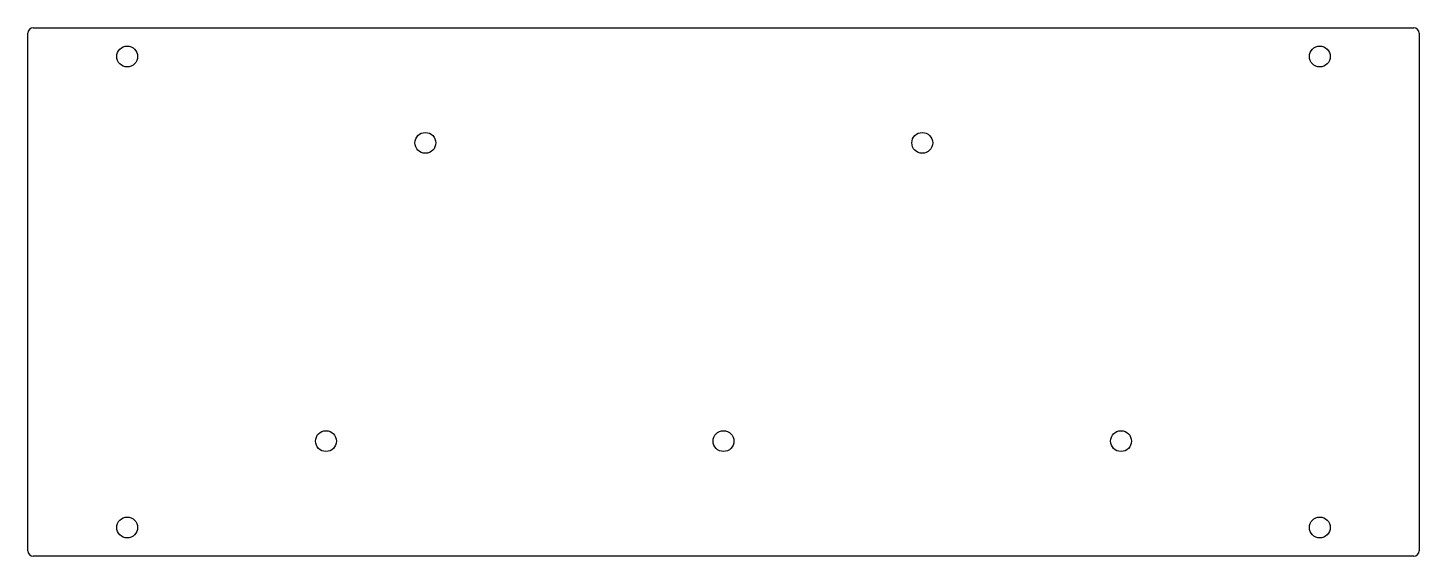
# Model space of a CAD drawing. Header units: millimetres. Extents: x 0 to 267, y -98 to 3.
import ezdxf

# ---------------------------------------------------------------- set-up
doc = ezdxf.new("R2010")
doc.units = ezdxf.units.MM
doc.layers.add('Shape2DView', color=7, linetype='CONTINUOUS')

msp = doc.modelspace()

# ---------------------------------------------------------------- linework, layer by layer
at = {"layer": 'Shape2DView'}
for p, q in [((1, 3), (265.7, 3)), ((0, -97.25), (0, 2)), ((266.7, 2), (266.7, -97.25)), ((265.7, -98.25), (1, -98.25))]:
    msp.add_line(p, q, dxfattribs=at)
for centre in [(19.05, -2.5), (247.65, -2.5), (76.2, -19.05), (171.45, -19.05), (57.15, -76.2), (133.35, -76.2), (209.55, -76.2), (19.05, -92.75), (247.65, -92.75)]:
    msp.add_circle(centre, 2, dxfattribs=at)
for centre, start, end in [((1, 2), 90, 180), ((265.7, 2), 0, 90), ((1, -97.25), 180, -90), ((265.7, -97.25), -90, 0)]:
    msp.add_arc(centre, 1, start, end, dxfattribs=at)

doc.saveas('drawing.dxf')
